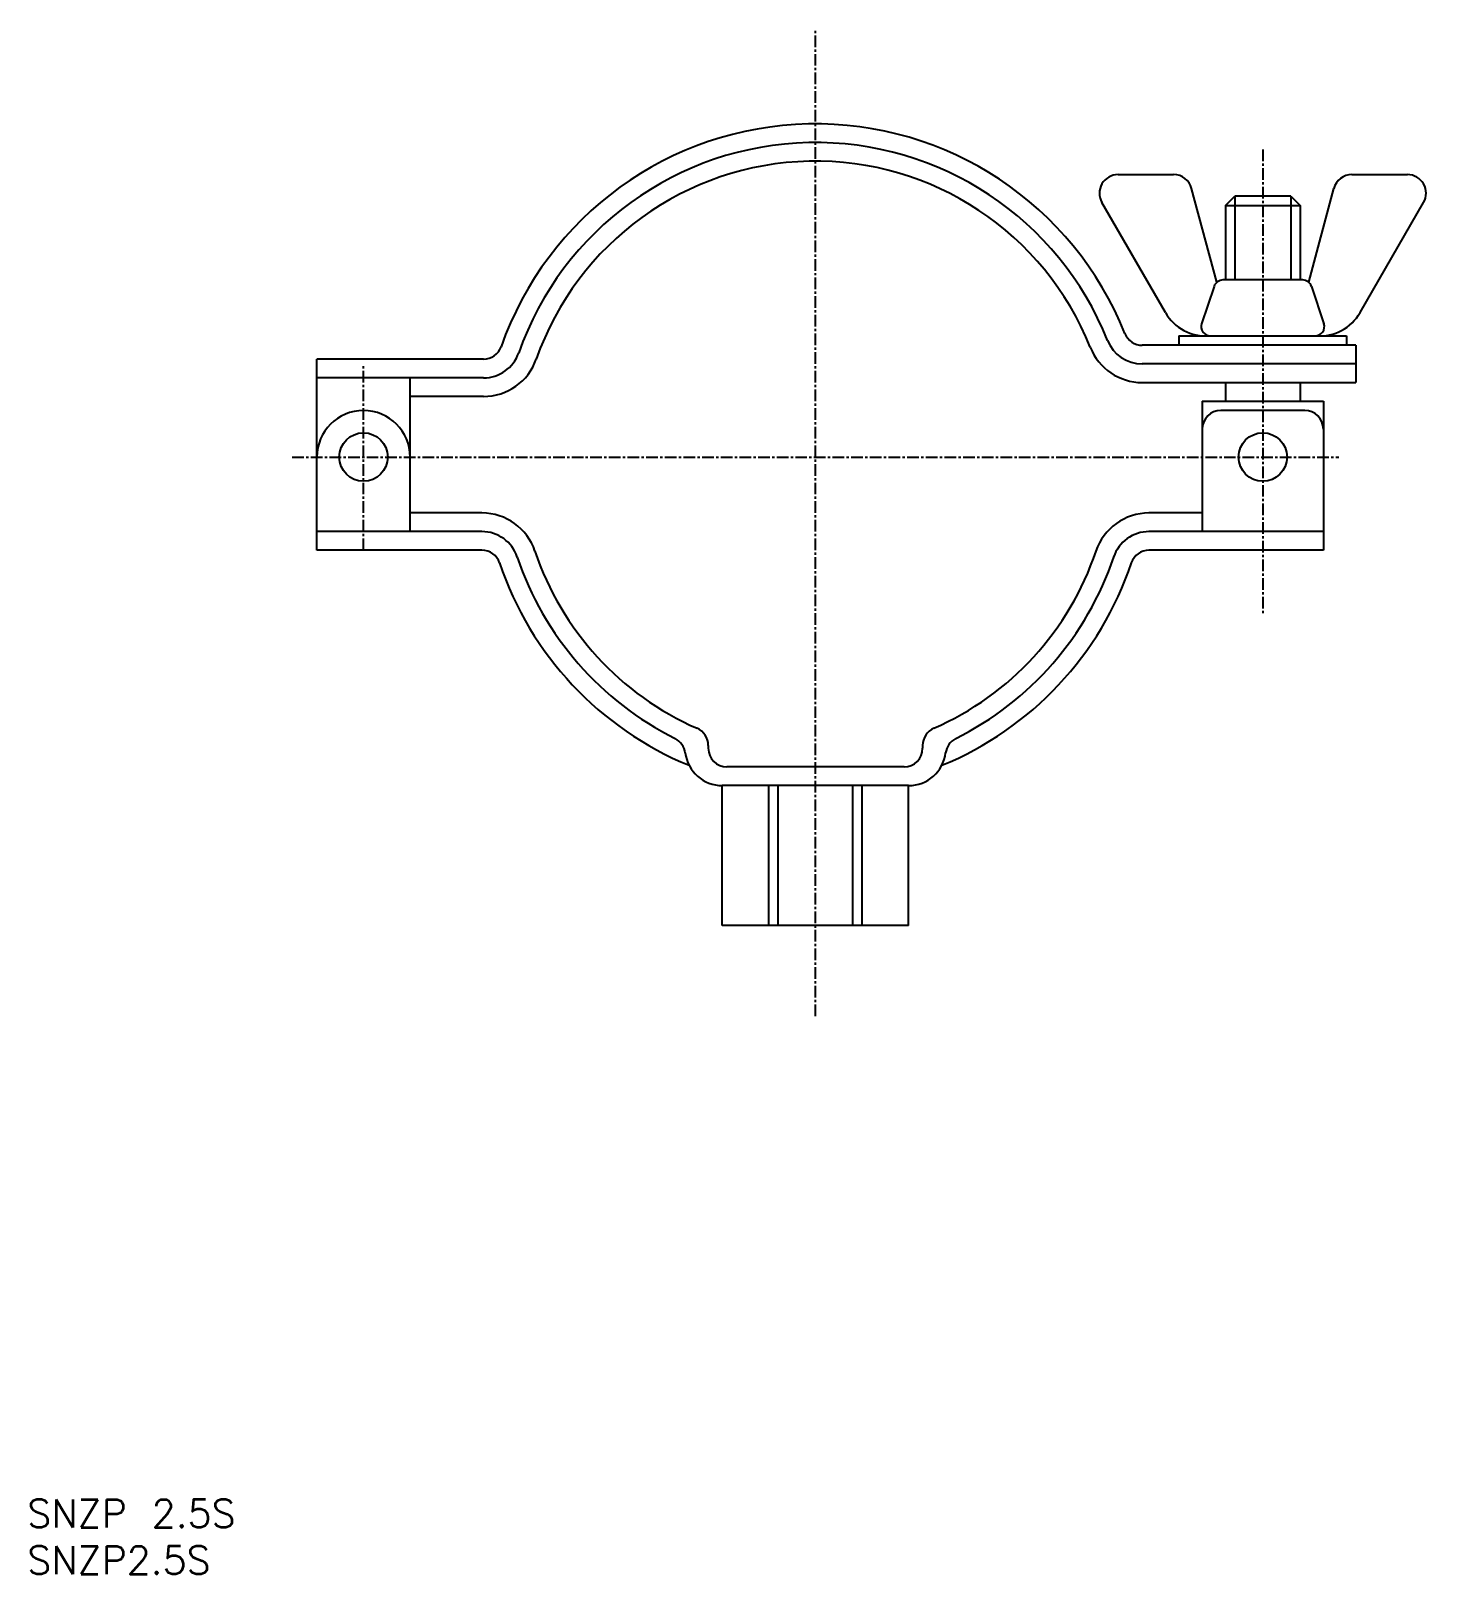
# Model space of a CAD drawing. Extents: x 0 to 150, y 0 to 166.
import ezdxf

# ---------------------------------------------------------------- set-up
doc = ezdxf.new("R2010")
doc.units = 0
doc.linetypes.add('CENTER', pattern=[2, 1.25, -0.25, 0.25, -0.25])
doc.layers.get('0').update_dxf_attribs({"linetype": 'CONTINUOUS'})
doc.layers.add('CENTER', color=1, linetype='CENTER')
doc.styles.get("Standard").update_dxf_attribs({"font": 'txt.shx'})

# ---------------------------------------------------------------- blocks, each defined once
blk = doc.blocks.new('*U7')
at = {"color": 7, "linetype": 'CONTINUOUS'}
blk.add_text('SNZP2.5S', height=3, dxfattribs=at).set_placement((0, 0))
blk = doc.blocks.new('*U8')
at = {"color": 7, "linetype": 'CONTINUOUS'}
blk.add_text('SNZP 2.5S', height=3, dxfattribs=at).set_placement((0, 5))

msp = doc.modelspace()

# ---------------------------------------------------------------- linework, layer by layer
at = {"color": 7, "linetype": 'CONTINUOUS'}
for p, q in [((117.05, 150.18), (123.01, 150.18)), ((142.14, 150.18), (148.11, 150.18)), ((127.64, 138.62), (124.94, 148.7)), ((128.58, 146.87), (129.58, 147.87)), ((135.58, 147.87), (129.58, 147.87)), ((135.58, 147.87), (136.58, 146.87)), ((137.51, 138.62), (140.21, 148.7)), ((122.13, 135.37), (115.31, 147.18)), ((128.58, 146.87), (136.58, 146.87)), ((128.58, 146.87), (128.58, 138.87)), ((136.58, 146.87), (136.58, 138.87)), ((143.02, 135.37), (149.84, 147.18)), ((127.35, 138.18), (126.02, 134.18)), ((136.86, 138.87), (128.3, 138.87)), ((137.81, 138.18), (139.14, 134.18)), ((123.58, 132.87), (141.58, 132.87)), ((123.58, 132.87), (123.58, 131.87)), ((141.58, 132.87), (141.58, 131.87)), ((142.58, 131.87), (119.64, 131.87)), ((142.58, 131.87), (142.58, 127.87)), ((48.96, 130.37), (31.08, 130.37)), ((31.08, 109.87), (31.08, 130.37)), ((142.58, 129.87), (119.64, 129.87)), ((48.96, 128.37), (31.08, 128.37)), ((41.08, 111.87), (41.08, 128.37)), ((119.64, 127.87), (142.58, 127.87)), ((128.58, 127.87), (128.58, 125.87)), ((136.58, 127.87), (136.58, 125.87)), ((48.96, 126.37), (41.08, 126.37)), ((126.08, 125.87), (126.08, 122.87)), ((126.08, 125.87), (139.08, 125.87)), ((139.08, 125.87), (139.08, 122.87)), ((137.08, 124.87), (128.08, 124.87)), ((126.08, 122.87), (126.08, 112.04)), ((139.08, 122.87), (139.08, 109.87)), ((48.79, 113.87), (41.08, 113.87)), ((126.08, 113.87), (120.37, 113.87)), ((48.79, 111.87), (31.08, 111.87)), ((139.08, 111.87), (120.37, 111.87)), ((48.79, 109.87), (31.08, 109.87)), ((139.08, 109.87), (120.37, 109.87)), ((73.08, 88.93), (73.08, 88.62)), ((96.08, 88.93), (96.08, 88.62)), ((94.08, 86.62), (75.08, 86.62)), ((74.58, 69.62), (74.58, 84.62)), ((94.58, 84.62), (74.58, 84.62)), ((80.57, 69.62), (80.57, 84.62)), ((88.58, 69.62), (88.58, 84.62)), ((94.58, 69.62), (94.58, 84.62)), ((94.58, 69.62), (74.58, 69.62))]:
    msp.add_line(p, q, dxfattribs=at)
at = {"color": 3}
for p, q in [((129.58, 147.87), (129.58, 138.87)), ((135.58, 147.87), (135.58, 138.87)), ((79.58, 69.62), (79.58, 84.62)), ((89.58, 69.62), (89.58, 84.62))]:
    msp.add_line(p, q, dxfattribs=at)
at = {"color": 7, "linetype": 'CONTINUOUS'}
for centre in [(36.08, 119.87), (132.58, 119.87)]:
    msp.add_circle(centre, 2.6, dxfattribs=at)
for centre, radius, start, end in [((84.58, 119.87), 35.75, 21.7687, 160.6629), ((84.58, 119.87), 33.75, 21.7687, 160.6629), ((84.58, 119.87), 31.75, 21.7687, 160.6629), ((117.05, 148.18), 2, 90, 210), ((123.01, 148.18), 2, 15, 90), ((142.14, 148.18), 2, 90, 165), ((148.11, 148.18), 2, 330, 90), ((128.3, 137.87), 1, 90, 161.5651), ((136.86, 137.87), 1, 18.4349, 90), ((126.46, 137.87), 5, 210, 273.9705), ((126.97, 133.87), 1, 161.5651, 270), ((138.19, 133.87), 1, 270, 18.4349), ((138.69, 137.87), 5, 266.0295, 330), ((119.64, 133.87), 2, 201.7687, 270), ((48.96, 132.37), 2, 270, 340.6629), ((48.96, 132.37), 4, 270, 340.6629), ((119.64, 133.87), 6, 201.7687, 270), ((119.64, 133.87), 4, 201.7687, 270), ((48.96, 132.37), 6, 270, 340.6629), ((36.08, 119.87), 5, 0, 180), ((128.08, 122.87), 2, 90, 180), ((137.08, 122.87), 2, 0, 90), ((48.79, 107.87), 6, 18.5348, 90), ((120.37, 107.87), 6, 90, 161.4652), ((48.79, 107.87), 4, 18.5348, 90), ((120.37, 107.87), 4, 90, 161.4652), ((48.79, 107.87), 2, 18.5348, 90), ((84.58, 119.87), 31.75, 198.5348, 246.4218), ((84.58, 119.87), 31.75, 293.5782, 341.4652), ((120.37, 107.87), 2, 90, 161.4652), ((84.58, 119.87), 35.75, 198.5348, 247.7149), ((84.58, 119.87), 33.75, 198.5348, 243.4959), ((84.58, 119.87), 35.75, 292.2851, 341.4652), ((84.58, 119.87), 33.75, 296.5041, 341.4652), ((68.62, 87.87), 2, 7.1112, 63.4959), ((71.08, 88.93), 2, 0, 66.4218), ((98.08, 88.93), 2, 113.5782, 180), ((100.53, 87.87), 2, 116.5041, 172.8888), ((74.58, 88.62), 4, 187.1112, 270), ((75.08, 88.62), 2, 180, 270), ((94.08, 88.62), 2, 270, 0), ((94.58, 88.62), 4, 270, 352.8888)]:
    msp.add_arc(centre, radius, start, end, dxfattribs=at)
at = {"layer": 'CENTER', "color": 1, "linetype": 'CENTER'}
for p, q in [((84.58, 59.87), (84.58, 165.6)), ((132.58, 152.87), (132.58, 102.87)), ((36.08, 109.87), (36.08, 129.87)), ((28.42, 119.87), (140.74, 119.87))]:
    msp.add_line(p, q, dxfattribs=at)

# ---------------------------------------------------------------- block references
at = {"color": 7, "linetype": 'CONTINUOUS'}
for name in ['*U8', '*U7']:
    msp.add_blockref(name, (0, 0), dxfattribs=at)

doc.saveas('drawing.dxf')
